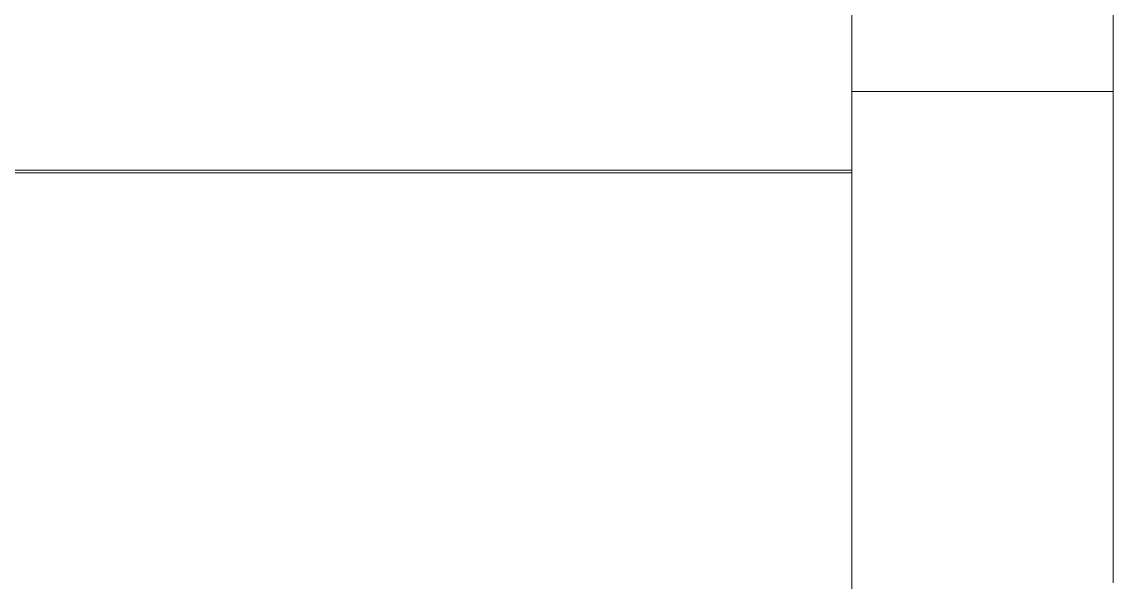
# Model space of a CAD drawing. Extents: x 65572 to 72871, y 30718 to 33858.
# Drawn here: x 65965.055 to 65967.689, y 32366.894 to 32368.247 of the extents above; entities that cross this region are included whole.
import ezdxf

# ---------------------------------------------------------------- set-up
doc = ezdxf.new("R2010")
doc.units = 0
doc.header["$LTSCALE"] = 0.5
doc.header["$MEASUREMENT"] = 0
doc.layers.add('Layout', color=154, linetype='CONTINUOUS', lineweight=5)

msp = doc.modelspace()

# ---------------------------------------------------------------- linework, layer by layer
at = {"layer": 'Layout', "linetype": 'ByBlock'}
for p, q in [((65967.058276, 32370.289665), (65967.058276, 32368.079085)), ((65967.688197, 32370.289665), (65967.688197, 32368.079085)), ((65967.058276, 32367.553194), (65967.058276, 32368.079085)), ((65967.688197, 32368.079085), (65967.058276, 32368.079085)), ((65967.058276, 32367.88921), (65943.436229, 32367.88921)), ((65967.058276, 32367.882373), (65943.436229, 32367.882373)), ((65967.058276, 32367.882373), (65967.058276, 32367.88921)), ((65967.058276, 32357.53026), (65967.058276, 32367.882373))]:
    msp.add_line(p, q, dxfattribs=at)
for points in [[(65967.688591, 32368.247526), (65967.688591, 32368.245419), (65967.688591, 32368.243312), (65967.688591, 32368.241204), (65967.688591, 32368.239097), (65967.688591, 32368.236989), (65967.688591, 32368.234882), (65967.688591, 32368.232775), (65967.688591, 32368.230667), (65967.688591, 32368.22856), (65967.688591, 32368.226452), (65967.688591, 32368.224345), (65967.688591, 32368.222238), (65967.688591, 32368.22013), (65967.688591, 32368.218023), (65967.688591, 32368.215916), (65967.688591, 32368.213808), (65967.688591, 32368.211701), (65967.688591, 32368.209593), (65967.688591, 32368.207486), (65967.688591, 32368.205379), (65967.688591, 32368.203271), (65967.688591, 32368.201164), (65967.688591, 32368.199056), (65967.688591, 32368.196949), (65967.688591, 32368.194842), (65967.688591, 32368.192734), (65967.688591, 32368.190627), (65967.688591, 32368.18852), (65967.688591, 32368.186412), (65967.688591, 32368.184305), (65967.688591, 32368.182197), (65967.688591, 32368.18009), (65967.688591, 32368.177983), (65967.688591, 32368.175875), (65967.688591, 32368.173768), (65967.688591, 32368.17166), (65967.688591, 32368.169553), (65967.688591, 32368.167446), (65967.688591, 32368.165338), (65967.688591, 32368.163231), (65967.688591, 32368.161124), (65967.688591, 32368.159016), (65967.688591, 32368.156909), (65967.688591, 32368.154801), (65967.688591, 32368.152694), (65967.688591, 32368.150587), (65967.688591, 32368.148479), (65967.688591, 32368.146372), (65967.688591, 32368.144264), (65967.688591, 32368.142157), (65967.688591, 32368.14005), (65967.688591, 32368.137942), (65967.688591, 32368.135835), (65967.688591, 32368.133728), (65967.688591, 32368.13162), (65967.688591, 32368.129513), (65967.688591, 32368.127405), (65967.688591, 32368.125298), (65967.688591, 32368.123191), (65967.688591, 32368.121083), (65967.688591, 32368.118976), (65967.688591, 32368.116868), (65967.688591, 32368.114404), (65967.688591, 32368.111881), (65967.688591, 32368.109358), (65967.688591, 32368.106834), (65967.688591, 32368.104311), (65967.688591, 32368.101787), (65967.688591, 32368.099264), (65967.688591, 32368.09674), (65967.688591, 32368.094217), (65967.688591, 32368.091694), (65967.688591, 32368.08917), (65967.688591, 32368.086647), (65967.688591, 32368.084123), (65967.688591, 32368.0816), (65967.688591, 32368.079076), (65967.688591, 32368.076553), (65967.688591, 32368.07403), (65967.688591, 32368.071506), (65967.688591, 32368.068983), (65967.688591, 32368.066459), (65967.688591, 32368.063936), (65967.688591, 32368.061412), (65967.688591, 32368.058889), (65967.688591, 32368.056366), (65967.688591, 32368.053842), (65967.688591, 32368.051319), (65967.688591, 32368.048795), (65967.688591, 32368.046272), (65967.688591, 32368.043748), (65967.688591, 32368.041225), (65967.688591, 32368.038702), (65967.688591, 32368.036178), (65967.688591, 32368.033655), (65967.688591, 32368.031131), (65967.688591, 32368.028608), (65967.688591, 32368.026084), (65967.688591, 32368.023561), (65967.688591, 32368.021038), (65967.688591, 32368.018514), (65967.688591, 32368.015991), (65967.688591, 32368.013467), (65967.688591, 32368.010944), (65967.688591, 32368.00842), (65967.688591, 32368.005897), (65967.688591, 32368.003374), (65967.688591, 32368.00085), (65967.688591, 32367.998327), (65967.688591, 32367.995803), (65967.688591, 32367.99328), (65967.688591, 32367.990756), (65967.688591, 32367.988233), (65967.688591, 32367.98571), (65967.688591, 32367.983186), (65967.688591, 32367.980663), (65967.688591, 32367.978139), (65967.688591, 32367.975616), (65967.688591, 32367.973092), (65967.688591, 32367.970569), (65967.688591, 32367.968046), (65967.688591, 32367.965522), (65967.688591, 32367.962999), (65967.688591, 32367.960475), (65967.688591, 32367.957952), (65967.688591, 32367.955428), (65967.688591, 32367.952905), (65967.688591, 32367.950381), (65967.688591, 32367.947858), (65967.688591, 32367.945335), (65967.688591, 32367.942811), (65967.688591, 32367.940288), (65967.688591, 32367.937764), (65967.688591, 32367.935241), (65967.688591, 32367.932717), (65967.688591, 32367.930194), (65967.688591, 32367.927671), (65967.688591, 32367.925147), (65967.688591, 32367.922624), (65967.688591, 32367.9201), (65967.688591, 32367.917577), (65967.688591, 32367.915053), (65967.688591, 32367.91253), (65967.688591, 32367.910007), (65967.688591, 32367.907483), (65967.688591, 32367.90496), (65967.688591, 32367.902436), (65967.688591, 32367.899913), (65967.688591, 32367.897389), (65967.688591, 32367.894866), (65967.688591, 32367.892343), (65967.688591, 32367.889819), (65967.688591, 32367.887182), (65967.688591, 32367.884259), (65967.688591, 32367.881336), (65967.688591, 32367.878413), (65967.688591, 32367.87549), (65967.688591, 32367.872567), (65967.688591, 32367.869644), (65967.688591, 32367.866721), (65967.688591, 32367.863798), (65967.688591, 32367.860875), (65967.688591, 32367.857952), (65967.688591, 32367.855029), (65967.688591, 32367.852107), (65967.688591, 32367.849184), (65967.688591, 32367.846261), (65967.688591, 32367.843338), (65967.688591, 32367.840415), (65967.688591, 32367.837492), (65967.688591, 32367.834569), (65967.688591, 32367.831646), (65967.688591, 32367.828723), (65967.688591, 32367.8258), (65967.688591, 32367.822877), (65967.688591, 32367.819954), (65967.688591, 32367.817032), (65967.688591, 32367.814109), (65967.688591, 32367.811186), (65967.688591, 32367.808263), (65967.688591, 32367.80534), (65967.688591, 32367.802417), (65967.688591, 32367.799494), (65967.688591, 32367.796571), (65967.688591, 32367.793648), (65967.688591, 32367.790725), (65967.688591, 32367.787802), (65967.688591, 32367.784879), (65967.688591, 32367.781957), (65967.688591, 32367.779034), (65967.688591, 32367.776111), (65967.688591, 32367.773188), (65967.688591, 32367.770265), (65967.688591, 32367.767342), (65967.688591, 32367.764419), (65967.688591, 32367.761496), (65967.688591, 32367.758573), (65967.688591, 32367.75565), (65967.688591, 32367.752727), (65967.688591, 32367.749804), (65967.688591, 32367.746882), (65967.688591, 32367.743959), (65967.688591, 32367.741036), (65967.688591, 32367.738113), (65967.688591, 32367.73519), (65967.688591, 32367.732267), (65967.688591, 32367.729344), (65967.688591, 32367.726421), (65967.688591, 32367.723498), (65967.688591, 32367.720575), (65967.688591, 32367.717652), (65967.688591, 32367.714729), (65967.688591, 32367.711807), (65967.688591, 32367.708884), (65967.688591, 32367.705961), (65967.688591, 32367.703038), (65967.688591, 32367.700115), (65967.688591, 32367.697192), (65967.688591, 32367.694269), (65967.688591, 32367.691346), (65967.688591, 32367.688423), (65967.688591, 32367.6855), (65967.688591, 32367.682577), (65967.688591, 32367.679654), (65967.688591, 32367.676732), (65967.688591, 32367.673809), (65967.688591, 32367.670886), (65967.688591, 32367.667963), (65967.688591, 32367.66504), (65967.688591, 32367.662117), (65967.688591, 32367.659194), (65967.688591, 32367.656271), (65967.688591, 32367.653348), (65967.688591, 32367.650425), (65967.688591, 32367.647502), (65967.688591, 32367.644579), (65967.688591, 32367.641657), (65967.688591, 32367.638734), (65967.688591, 32367.635811), (65967.688591, 32367.632888), (65967.688591, 32367.629965), (65967.688591, 32367.627042), (65967.688591, 32367.624119), (65967.688591, 32367.620924), (65967.688591, 32367.617621), (65967.688591, 32367.614318), (65967.688591, 32367.611015), (65967.688591, 32367.607712), (65967.688591, 32367.604408), (65967.688591, 32367.601105), (65967.688591, 32367.597802), (65967.688591, 32367.594499), (65967.688591, 32367.591196), (65967.688591, 32367.587892), (65967.688591, 32367.584589), (65967.688591, 32367.581286), (65967.688591, 32367.577983), (65967.688591, 32367.574679), (65967.688591, 32367.571376), (65967.688591, 32367.568073), (65967.688591, 32367.56477), (65967.688591, 32367.561467), (65967.688591, 32367.558163), (65967.688591, 32367.55486), (65967.688591, 32367.551557), (65967.688591, 32367.548254), (65967.688591, 32367.54495), (65967.688591, 32367.541647), (65967.688591, 32367.538344), (65967.688591, 32367.535041), (65967.688591, 32367.531738), (65967.688591, 32367.528434), (65967.688591, 32367.525131), (65967.688591, 32367.521828), (65967.688591, 32367.518525), (65967.688591, 32367.515221), (65967.688591, 32367.511918), (65967.688591, 32367.508615), (65967.688591, 32367.505312), (65967.688591, 32367.502009), (65967.688591, 32367.498705), (65967.688591, 32367.495402), (65967.688591, 32367.492099), (65967.688591, 32367.488796), (65967.688591, 32367.485492), (65967.688591, 32367.482189), (65967.688591, 32367.478886), (65967.688591, 32367.475583), (65967.688591, 32367.47228), (65967.688591, 32367.468976), (65967.688591, 32367.465673), (65967.688591, 32367.46237), (65967.688591, 32367.459067), (65967.688591, 32367.455763), (65967.688591, 32367.45246), (65967.688591, 32367.449157), (65967.688591, 32367.445854), (65967.688591, 32367.442551), (65967.688591, 32367.439247), (65967.688591, 32367.435944), (65967.688591, 32367.432641), (65967.688591, 32367.429338), (65967.688591, 32367.426034), (65967.688591, 32367.422731), (65967.688591, 32367.419428), (65967.688591, 32367.416125), (65967.688591, 32367.412822), (65967.688591, 32367.409518), (65967.688591, 32367.406215), (65967.688591, 32367.402912), (65967.688591, 32367.399609), (65967.688591, 32367.396305), (65967.688591, 32367.393002), (65967.688591, 32367.389699), (65967.688591, 32367.386396), (65967.688591, 32367.383093), (65967.688591, 32367.379789), (65967.688591, 32367.376486), (65967.688591, 32367.373183), (65967.688591, 32367.36988), (65967.688591, 32367.366577), (65967.688591, 32367.363273), (65967.688591, 32367.35997), (65967.688591, 32367.356667), (65967.688591, 32367.353364), (65967.688591, 32367.35006), (65967.688591, 32367.346757), (65967.688591, 32367.343454), (65967.688591, 32367.340151), (65967.688591, 32367.336848), (65967.688591, 32367.333544), (65967.688591, 32367.330241), (65967.688591, 32367.326938), (65967.688591, 32367.323583), (65967.688591, 32367.319922), (65967.688591, 32367.31626), (65967.688591, 32367.312598), (65967.688591, 32367.308936), (65967.688591, 32367.305274), (65967.688591, 32367.301612), (65967.688591, 32367.29795), (65967.688591, 32367.294289), (65967.688591, 32367.290627), (65967.688591, 32367.286965), (65967.688591, 32367.283303), (65967.688591, 32367.279641), (65967.688591, 32367.275979), (65967.688591, 32367.272318), (65967.688591, 32367.268656), (65967.688591, 32367.264994), (65967.688591, 32367.261332), (65967.688591, 32367.25767), (65967.688591, 32367.254008), (65967.688591, 32367.250346), (65967.688591, 32367.246685), (65967.688591, 32367.243023), (65967.688591, 32367.239361), (65967.688591, 32367.235699), (65967.688591, 32367.232037), (65967.688591, 32367.228375), (65967.688591, 32367.224714), (65967.688591, 32367.221052), (65967.688591, 32367.21739), (65967.688591, 32367.213728), (65967.688591, 32367.210066), (65967.688591, 32367.206404), (65967.688591, 32367.202742), (65967.688591, 32367.199081), (65967.688591, 32367.195419), (65967.688591, 32367.191757), (65967.688591, 32367.188095), (65967.688591, 32367.184433), (65967.688591, 32367.180771), (65967.688591, 32367.17711), (65967.688591, 32367.173448), (65967.688591, 32367.169786), (65967.688591, 32367.166124), (65967.688591, 32367.162462), (65967.688591, 32367.1588), (65967.688591, 32367.155138), (65967.688591, 32367.151477), (65967.688591, 32367.147815), (65967.688591, 32367.144153), (65967.688591, 32367.140491), (65967.688591, 32367.136829), (65967.688591, 32367.133167), (65967.688591, 32367.129506), (65967.688591, 32367.125844), (65967.688591, 32367.122182), (65967.688591, 32367.11852), (65967.688591, 32367.114858), (65967.688591, 32367.111196), (65967.688591, 32367.107534), (65967.688591, 32367.103873), (65967.688591, 32367.100211), (65967.688591, 32367.096549), (65967.688591, 32367.092887), (65967.688591, 32367.089225), (65967.688591, 32367.085563), (65967.688591, 32367.081902), (65967.688591, 32367.07824), (65967.688591, 32367.074578), (65967.688591, 32367.070916), (65967.688591, 32367.067254), (65967.688591, 32367.063592), (65967.688591, 32367.05993), (65967.688591, 32367.056269), (65967.688591, 32367.052607), (65967.688591, 32367.048945), (65967.688591, 32367.045283), (65967.688591, 32367.041621), (65967.688591, 32367.037959), (65967.688591, 32367.034298), (65967.688591, 32367.030636), (65967.688591, 32367.026974), (65967.688591, 32367.023312), (65967.688591, 32367.01965), (65967.688591, 32367.015988), (65967.688591, 32367.012326), (65967.688591, 32367.008665), (65967.688591, 32367.005003), (65967.688591, 32367.001341), (65967.688591, 32366.997679), (65967.688591, 32366.994017), (65967.688591, 32366.990164), (65967.688591, 32366.986168), (65967.688591, 32366.982171), (65967.688591, 32366.978175), (65967.688591, 32366.974178), (65967.688591, 32366.970182), (65967.688591, 32366.966186), (65967.688591, 32366.962189), (65967.688591, 32366.958193), (65967.688591, 32366.954196), (65967.688591, 32366.9502), (65967.688591, 32366.946203), (65967.688591, 32366.942207), (65967.688591, 32366.938211), (65967.688591, 32366.934214), (65967.688591, 32366.930218), (65967.688591, 32366.926221), (65967.688591, 32366.922225), (65967.688591, 32366.918228), (65967.688591, 32366.914232), (65967.688591, 32366.910235), (65967.688591, 32366.906239), (65967.688591, 32366.902243), (65967.688591, 32366.898246), (65967.688591, 32366.89425)], [(65967.058276, 32368.079085), (65967.058276, 32368.077407), (65967.058276, 32368.07573), (65967.058276, 32368.074053), (65967.058276, 32368.072376), (65967.058276, 32368.070699), (65967.058276, 32368.069022), (65967.058276, 32368.067345), (65967.058276, 32368.065667), (65967.058276, 32368.06399), (65967.058276, 32368.062313), (65967.058276, 32368.060636), (65967.058276, 32368.058959), (65967.058276, 32368.057282), (65967.058276, 32368.055604), (65967.058276, 32368.053927), (65967.058276, 32368.05225), (65967.058276, 32368.050573), (65967.058276, 32368.048896), (65967.058276, 32368.047219), (65967.058276, 32368.045542), (65967.058276, 32368.043864), (65967.058276, 32368.042187), (65967.058276, 32368.04051), (65967.058276, 32368.038833), (65967.058276, 32368.037156), (65967.058276, 32368.035479), (65967.058276, 32368.033801), (65967.058276, 32368.032124), (65967.058276, 32368.030447), (65967.058276, 32368.02877), (65967.058276, 32368.027093), (65967.058276, 32368.025416), (65967.058276, 32368.023739), (65967.058276, 32368.022061), (65967.058276, 32368.020384), (65967.058276, 32368.018707), (65967.058276, 32368.01703), (65967.058276, 32368.015353), (65967.058276, 32368.013676), (65967.058276, 32368.011998), (65967.058276, 32368.010321), (65967.058276, 32368.008644), (65967.058276, 32368.006967), (65967.058276, 32368.00529), (65967.058276, 32368.003613), (65967.058276, 32368.001936), (65967.058276, 32368.000258), (65967.058276, 32367.998581), (65967.058276, 32367.996904), (65967.058276, 32367.995227), (65967.058276, 32367.99355), (65967.058276, 32367.991873), (65967.058276, 32367.990195), (65967.058276, 32367.988518), (65967.058276, 32367.986841), (65967.058276, 32367.985164), (65967.058276, 32367.983487), (65967.058276, 32367.98181), (65967.058276, 32367.980133), (65967.058276, 32367.978455), (65967.058276, 32367.976778), (65967.058276, 32367.975101), (65967.058276, 32367.973424), (65967.058276, 32367.971747), (65967.058276, 32367.97007), (65967.058276, 32367.968392), (65967.058276, 32367.966715), (65967.058276, 32367.965038), (65967.058276, 32367.963361), (65967.058276, 32367.961684), (65967.058276, 32367.960007), (65967.058276, 32367.95833), (65967.058276, 32367.956652), (65967.058276, 32367.954975), (65967.058276, 32367.953298), (65967.058276, 32367.951621), (65967.058276, 32367.949944), (65967.058276, 32367.948267), (65967.058276, 32367.946589), (65967.058276, 32367.944912), (65967.058276, 32367.943235), (65967.058276, 32367.941558), (65967.058276, 32367.939881), (65967.058276, 32367.938204), (65967.058276, 32367.936496), (65967.058276, 32367.934389), (65967.058276, 32367.932282), (65967.058276, 32367.930175), (65967.058276, 32367.928068), (65967.058276, 32367.925961), (65967.058276, 32367.923854), (65967.058276, 32367.921747), (65967.058276, 32367.91964), (65967.058276, 32367.917533), (65967.058276, 32367.915426), (65967.058276, 32367.913319), (65967.058276, 32367.911213), (65967.058276, 32367.909106), (65967.058276, 32367.906999), (65967.058276, 32367.904892), (65967.058276, 32367.902785), (65967.058276, 32367.900678), (65967.058276, 32367.898571), (65967.058276, 32367.896464), (65967.058276, 32367.894357), (65967.058276, 32367.89225), (65967.058276, 32367.890143), (65967.058276, 32367.888036), (65967.058276, 32367.885929), (65967.058276, 32367.883822), (65967.058276, 32367.881715), (65967.058276, 32367.879608), (65967.058276, 32367.877501), (65967.058276, 32367.875395), (65967.058276, 32367.873288), (65967.058276, 32367.871181), (65967.058276, 32367.869074), (65967.058276, 32367.866967), (65967.058276, 32367.86486), (65967.058276, 32367.862753), (65967.058276, 32367.860646), (65967.058276, 32367.858539), (65967.058276, 32367.856432), (65967.058276, 32367.854325), (65967.058276, 32367.852218), (65967.058276, 32367.850111), (65967.058276, 32367.848004), (65967.058276, 32367.845897), (65967.058276, 32367.84379), (65967.058276, 32367.841684), (65967.058276, 32367.839577), (65967.058276, 32367.83747), (65967.058276, 32367.835363), (65967.058276, 32367.833256), (65967.058276, 32367.831149), (65967.058276, 32367.829042), (65967.058276, 32367.826935), (65967.058276, 32367.824828), (65967.058276, 32367.822721), (65967.058276, 32367.820614), (65967.058276, 32367.818507), (65967.058276, 32367.8164), (65967.058276, 32367.814293), (65967.058276, 32367.812186), (65967.058276, 32367.810079), (65967.058276, 32367.807972), (65967.058276, 32367.805866), (65967.058276, 32367.803759), (65967.058276, 32367.801652), (65967.058276, 32367.799545), (65967.058276, 32367.797438), (65967.058276, 32367.795331), (65967.058276, 32367.793224), (65967.058276, 32367.791117), (65967.058276, 32367.78901), (65967.058276, 32367.786903), (65967.058276, 32367.784796), (65967.058276, 32367.782689), (65967.058276, 32367.780582), (65967.058276, 32367.778475), (65967.058276, 32367.776368), (65967.058276, 32367.774261), (65967.058276, 32367.772154), (65967.058276, 32367.770048), (65967.058276, 32367.767941), (65967.058276, 32367.765834), (65967.058276, 32367.763727), (65967.058276, 32367.76162), (65967.058276, 32367.759513), (65967.058276, 32367.757346), (65967.058276, 32367.754824), (65967.058276, 32367.752301), (65967.058276, 32367.749778), (65967.058276, 32367.747255), (65967.058276, 32367.744732), (65967.058276, 32367.742209), (65967.058276, 32367.739686), (65967.058276, 32367.737163), (65967.058276, 32367.73464), (65967.058276, 32367.732117), (65967.058276, 32367.729595), (65967.058276, 32367.727072), (65967.058276, 32367.724549), (65967.058276, 32367.722026), (65967.058276, 32367.719503), (65967.058276, 32367.71698), (65967.058276, 32367.714457), (65967.058276, 32367.711934), (65967.058276, 32367.709411), (65967.058276, 32367.706888), (65967.058276, 32367.704366), (65967.058276, 32367.701843), (65967.058276, 32367.69932), (65967.058276, 32367.696797), (65967.058276, 32367.694274), (65967.058276, 32367.691751), (65967.058276, 32367.689228), (65967.058276, 32367.686705), (65967.058276, 32367.684182), (65967.058276, 32367.681659), (65967.058276, 32367.679137), (65967.058276, 32367.676614), (65967.058276, 32367.674091), (65967.058276, 32367.671568), (65967.058276, 32367.669045), (65967.058276, 32367.666522), (65967.058276, 32367.663999), (65967.058276, 32367.661476), (65967.058276, 32367.658953), (65967.058276, 32367.65643), (65967.058276, 32367.653908), (65967.058276, 32367.651385), (65967.058276, 32367.648862), (65967.058276, 32367.646339), (65967.058276, 32367.643816), (65967.058276, 32367.641293), (65967.058276, 32367.63877), (65967.058276, 32367.636247), (65967.058276, 32367.633724), (65967.058276, 32367.631201), (65967.058276, 32367.628679), (65967.058276, 32367.626156), (65967.058276, 32367.623633), (65967.058276, 32367.62111), (65967.058276, 32367.618587), (65967.058276, 32367.616064), (65967.058276, 32367.613541), (65967.058276, 32367.611018), (65967.058276, 32367.608495), (65967.058276, 32367.605972), (65967.058276, 32367.60345), (65967.058276, 32367.600927), (65967.058276, 32367.598404), (65967.058276, 32367.595881), (65967.058276, 32367.593358), (65967.058276, 32367.590835), (65967.058276, 32367.588312), (65967.058276, 32367.585789), (65967.058276, 32367.583266), (65967.058276, 32367.580743), (65967.058276, 32367.578221), (65967.058276, 32367.575698), (65967.058276, 32367.573175), (65967.058276, 32367.570652), (65967.058276, 32367.568129), (65967.058276, 32367.565606), (65967.058276, 32367.563083), (65967.058276, 32367.56056), (65967.058276, 32367.558037), (65967.058276, 32367.555514), (65967.058276, 32367.552992), (65967.058276, 32367.550469), (65967.058276, 32367.547946), (65967.058276, 32367.545423), (65967.058276, 32367.542814), (65967.058276, 32367.539892), (65967.058276, 32367.53697), (65967.058276, 32367.534047), (65967.058276, 32367.531125), (65967.058276, 32367.528203), (65967.058276, 32367.525281), (65967.058276, 32367.522358), (65967.058276, 32367.519436), (65967.058276, 32367.516514), (65967.058276, 32367.513591), (65967.058276, 32367.510669), (65967.058276, 32367.507747), (65967.058276, 32367.504824), (65967.058276, 32367.501902), (65967.058276, 32367.49898), (65967.058276, 32367.496057), (65967.058276, 32367.493135), (65967.058276, 32367.490213), (65967.058276, 32367.487291), (65967.058276, 32367.484368), (65967.058276, 32367.481446), (65967.058276, 32367.478524), (65967.058276, 32367.475601), (65967.058276, 32367.472679), (65967.058276, 32367.469757), (65967.058276, 32367.466834), (65967.058276, 32367.463912), (65967.058276, 32367.46099), (65967.058276, 32367.458068), (65967.058276, 32367.455145), (65967.058276, 32367.452223), (65967.058276, 32367.449301), (65967.058276, 32367.446378), (65967.058276, 32367.443456), (65967.058276, 32367.440534), (65967.058276, 32367.437611), (65967.058276, 32367.434689), (65967.058276, 32367.431767), (65967.058276, 32367.428845), (65967.058276, 32367.425922), (65967.058276, 32367.423), (65967.058276, 32367.420078), (65967.058276, 32367.417155), (65967.058276, 32367.414233), (65967.058276, 32367.411311), (65967.058276, 32367.408388), (65967.058276, 32367.405466), (65967.058276, 32367.402544), (65967.058276, 32367.399622), (65967.058276, 32367.396699), (65967.058276, 32367.393777), (65967.058276, 32367.390855), (65967.058276, 32367.387932), (65967.058276, 32367.38501), (65967.058276, 32367.382088), (65967.058276, 32367.379165), (65967.058276, 32367.376243), (65967.058276, 32367.373321), (65967.058276, 32367.370398), (65967.058276, 32367.367476), (65967.058276, 32367.364554), (65967.058276, 32367.361632), (65967.058276, 32367.358709), (65967.058276, 32367.355787), (65967.058276, 32367.352865), (65967.058276, 32367.349942), (65967.058276, 32367.34702), (65967.058276, 32367.344098), (65967.058276, 32367.341175), (65967.058276, 32367.338253), (65967.058276, 32367.335331), (65967.058276, 32367.332409), (65967.058276, 32367.329486), (65967.058276, 32367.326564), (65967.058276, 32367.323642), (65967.058276, 32367.320719), (65967.058276, 32367.317797), (65967.058276, 32367.314875), (65967.058276, 32367.311952), (65967.058276, 32367.30903), (65967.058276, 32367.306108), (65967.058276, 32367.303186), (65967.058276, 32367.300263), (65967.058276, 32367.297341), (65967.058276, 32367.29431), (65967.058276, 32367.291007), (65967.058276, 32367.287705), (65967.058276, 32367.284402), (65967.058276, 32367.2811), (65967.058276, 32367.277797), (65967.058276, 32367.274495), (65967.058276, 32367.271192), (65967.058276, 32367.26789), (65967.058276, 32367.264587), (65967.058276, 32367.261285), (65967.058276, 32367.257982), (65967.058276, 32367.25468), (65967.058276, 32367.251377), (65967.058276, 32367.248075), (65967.058276, 32367.244772), (65967.058276, 32367.24147), (65967.058276, 32367.238167), (65967.058276, 32367.234865), (65967.058276, 32367.231562), (65967.058276, 32367.228259), (65967.058276, 32367.224957), (65967.058276, 32367.221654), (65967.058276, 32367.218352), (65967.058276, 32367.215049), (65967.058276, 32367.211747), (65967.058276, 32367.208444), (65967.058276, 32367.205142), (65967.058276, 32367.201839), (65967.058276, 32367.198537), (65967.058276, 32367.195234), (65967.058276, 32367.191932), (65967.058276, 32367.188629), (65967.058276, 32367.185327), (65967.058276, 32367.182024), (65967.058276, 32367.178722), (65967.058276, 32367.175419), (65967.058276, 32367.172117), (65967.058276, 32367.168814), (65967.058276, 32367.165511), (65967.058276, 32367.162209), (65967.058276, 32367.158906), (65967.058276, 32367.155604), (65967.058276, 32367.152301), (65967.058276, 32367.148999), (65967.058276, 32367.145696), (65967.058276, 32367.142394), (65967.058276, 32367.139091), (65967.058276, 32367.135789), (65967.058276, 32367.132486), (65967.058276, 32367.129184), (65967.058276, 32367.125881), (65967.058276, 32367.122579), (65967.058276, 32367.119276), (65967.058276, 32367.115974), (65967.058276, 32367.112671), (65967.058276, 32367.109369), (65967.058276, 32367.106066), (65967.058276, 32367.102763), (65967.058276, 32367.099461), (65967.058276, 32367.096158), (65967.058276, 32367.092856), (65967.058276, 32367.089553), (65967.058276, 32367.086251), (65967.058276, 32367.082948), (65967.058276, 32367.079646), (65967.058276, 32367.076343), (65967.058276, 32367.073041), (65967.058276, 32367.069738), (65967.058276, 32367.066436), (65967.058276, 32367.063133), (65967.058276, 32367.059831), (65967.058276, 32367.056528), (65967.058276, 32367.053226), (65967.058276, 32367.049923), (65967.058276, 32367.046621), (65967.058276, 32367.043318), (65967.058276, 32367.040015), (65967.058276, 32367.036713), (65967.058276, 32367.03341), (65967.058276, 32367.030108), (65967.058276, 32367.026805), (65967.058276, 32367.023503), (65967.058276, 32367.0202), (65967.058276, 32367.016898), (65967.058276, 32367.013467), (65967.058276, 32367.009806), (65967.058276, 32367.006145), (65967.058276, 32367.002484), (65967.058276, 32366.998823), (65967.058276, 32366.995162), (65967.058276, 32366.991501), (65967.058276, 32366.98784), (65967.058276, 32366.984179), (65967.058276, 32366.980518), (65967.058276, 32366.976856), (65967.058276, 32366.973195), (65967.058276, 32366.969534), (65967.058276, 32366.965873), (65967.058276, 32366.962212), (65967.058276, 32366.958551), (65967.058276, 32366.95489), (65967.058276, 32366.951229), (65967.058276, 32366.947568), (65967.058276, 32366.943907), (65967.058276, 32366.940246), (65967.058276, 32366.936585), (65967.058276, 32366.932924), (65967.058276, 32366.929262), (65967.058276, 32366.925601), (65967.058276, 32366.92194), (65967.058276, 32366.918279), (65967.058276, 32366.914618), (65967.058276, 32366.910957), (65967.058276, 32366.907296), (65967.058276, 32366.903635), (65967.058276, 32366.899974), (65967.058276, 32366.896313), (65967.058276, 32366.892652)], [(65967.688197, 32368.079085), (65967.688197, 32368.077407), (65967.688197, 32368.07573), (65967.688197, 32368.074053), (65967.688197, 32368.072376), (65967.688197, 32368.070699), (65967.688197, 32368.069022), (65967.688197, 32368.067345), (65967.688197, 32368.065667), (65967.688197, 32368.06399), (65967.688197, 32368.062313), (65967.688197, 32368.060636), (65967.688197, 32368.058959), (65967.688197, 32368.057282), (65967.688197, 32368.055604), (65967.688197, 32368.053927), (65967.688197, 32368.05225), (65967.688197, 32368.050573), (65967.688197, 32368.048896), (65967.688197, 32368.047219), (65967.688197, 32368.045542), (65967.688197, 32368.043864), (65967.688197, 32368.042187), (65967.688197, 32368.04051), (65967.688197, 32368.038833), (65967.688197, 32368.037156), (65967.688197, 32368.035479), (65967.688197, 32368.033801), (65967.688197, 32368.032124), (65967.688197, 32368.030447), (65967.688197, 32368.02877), (65967.688197, 32368.027093), (65967.688197, 32368.025416), (65967.688197, 32368.023739), (65967.688197, 32368.022061), (65967.688197, 32368.020384), (65967.688197, 32368.018707), (65967.688197, 32368.01703), (65967.688197, 32368.015353), (65967.688197, 32368.013676), (65967.688197, 32368.011998), (65967.688197, 32368.010321), (65967.688197, 32368.008644), (65967.688197, 32368.006967), (65967.688197, 32368.00529), (65967.688197, 32368.003613), (65967.688197, 32368.001936), (65967.688197, 32368.000258), (65967.688197, 32367.998581), (65967.688197, 32367.996904), (65967.688197, 32367.995227), (65967.688197, 32367.99355), (65967.688197, 32367.991873), (65967.688197, 32367.990195), (65967.688197, 32367.988518), (65967.688197, 32367.986841), (65967.688197, 32367.985164), (65967.688197, 32367.983487), (65967.688197, 32367.98181), (65967.688197, 32367.980133), (65967.688197, 32367.978455), (65967.688197, 32367.976778), (65967.688197, 32367.975101), (65967.688197, 32367.973424), (65967.688197, 32367.971747), (65967.688197, 32367.97007), (65967.688197, 32367.968392), (65967.688197, 32367.966715), (65967.688197, 32367.965038), (65967.688197, 32367.963361), (65967.688197, 32367.961684), (65967.688197, 32367.960007), (65967.688197, 32367.95833), (65967.688197, 32367.956652), (65967.688197, 32367.954975), (65967.688197, 32367.953298), (65967.688197, 32367.951621), (65967.688197, 32367.949944), (65967.688197, 32367.948267), (65967.688197, 32367.946589), (65967.688197, 32367.944912), (65967.688197, 32367.943235), (65967.688197, 32367.941558), (65967.688197, 32367.939881), (65967.688197, 32367.938204), (65967.688197, 32367.936496), (65967.688197, 32367.934389), (65967.688197, 32367.932282), (65967.688197, 32367.930175), (65967.688197, 32367.928068), (65967.688197, 32367.925961), (65967.688197, 32367.923854), (65967.688197, 32367.921747), (65967.688197, 32367.91964), (65967.688197, 32367.917533), (65967.688197, 32367.915426), (65967.688197, 32367.913319), (65967.688197, 32367.911213), (65967.688197, 32367.909106), (65967.688197, 32367.906999), (65967.688197, 32367.904892), (65967.688197, 32367.902785), (65967.688197, 32367.900678), (65967.688197, 32367.898571), (65967.688197, 32367.896464), (65967.688197, 32367.894357), (65967.688197, 32367.89225), (65967.688197, 32367.890143), (65967.688197, 32367.888036), (65967.688197, 32367.885929), (65967.688197, 32367.883822), (65967.688197, 32367.881715), (65967.688197, 32367.879608), (65967.688197, 32367.877501), (65967.688197, 32367.875395), (65967.688197, 32367.873288), (65967.688197, 32367.871181), (65967.688197, 32367.869074), (65967.688197, 32367.866967), (65967.688197, 32367.86486), (65967.688197, 32367.862753), (65967.688197, 32367.860646), (65967.688197, 32367.858539), (65967.688197, 32367.856432), (65967.688197, 32367.854325), (65967.688197, 32367.852218), (65967.688197, 32367.850111), (65967.688197, 32367.848004), (65967.688197, 32367.845897), (65967.688197, 32367.84379), (65967.688197, 32367.841684), (65967.688197, 32367.839577), (65967.688197, 32367.83747), (65967.688197, 32367.835363), (65967.688197, 32367.833256), (65967.688197, 32367.831149), (65967.688197, 32367.829042), (65967.688197, 32367.826935), (65967.688197, 32367.824828), (65967.688197, 32367.822721), (65967.688197, 32367.820614), (65967.688197, 32367.818507), (65967.688197, 32367.8164), (65967.688197, 32367.814293), (65967.688197, 32367.812186), (65967.688197, 32367.810079), (65967.688197, 32367.807972), (65967.688197, 32367.805866), (65967.688197, 32367.803759), (65967.688197, 32367.801652), (65967.688197, 32367.799545), (65967.688197, 32367.797438), (65967.688197, 32367.795331), (65967.688197, 32367.793224), (65967.688197, 32367.791117), (65967.688197, 32367.78901), (65967.688197, 32367.786903), (65967.688197, 32367.784796), (65967.688197, 32367.782689), (65967.688197, 32367.780582), (65967.688197, 32367.778475), (65967.688197, 32367.776368), (65967.688197, 32367.774261), (65967.688197, 32367.772154), (65967.688197, 32367.770048), (65967.688197, 32367.767941), (65967.688197, 32367.765834), (65967.688197, 32367.763727), (65967.688197, 32367.76162), (65967.688197, 32367.759513), (65967.688197, 32367.757346), (65967.688197, 32367.754824), (65967.688197, 32367.752301), (65967.688197, 32367.749778), (65967.688197, 32367.747255), (65967.688197, 32367.744732), (65967.688197, 32367.742209), (65967.688197, 32367.739686), (65967.688197, 32367.737163), (65967.688197, 32367.73464), (65967.688197, 32367.732117), (65967.688197, 32367.729595), (65967.688197, 32367.727072), (65967.688197, 32367.724549), (65967.688197, 32367.722026), (65967.688197, 32367.719503), (65967.688197, 32367.71698), (65967.688197, 32367.714457), (65967.688197, 32367.711934), (65967.688197, 32367.709411), (65967.688197, 32367.706888), (65967.688197, 32367.704366), (65967.688197, 32367.701843), (65967.688197, 32367.69932), (65967.688197, 32367.696797), (65967.688197, 32367.694274), (65967.688197, 32367.691751), (65967.688197, 32367.689228), (65967.688197, 32367.686705), (65967.688197, 32367.684182), (65967.688197, 32367.681659), (65967.688197, 32367.679137), (65967.688197, 32367.676614), (65967.688197, 32367.674091), (65967.688197, 32367.671568), (65967.688197, 32367.669045), (65967.688197, 32367.666522), (65967.688197, 32367.663999), (65967.688197, 32367.661476), (65967.688197, 32367.658953), (65967.688197, 32367.65643), (65967.688197, 32367.653908), (65967.688197, 32367.651385), (65967.688197, 32367.648862), (65967.688197, 32367.646339), (65967.688197, 32367.643816), (65967.688197, 32367.641293), (65967.688197, 32367.63877), (65967.688197, 32367.636247), (65967.688197, 32367.633724), (65967.688197, 32367.631201), (65967.688197, 32367.628679), (65967.688197, 32367.626156), (65967.688197, 32367.623633), (65967.688197, 32367.62111), (65967.688197, 32367.618587), (65967.688197, 32367.616064), (65967.688197, 32367.613541), (65967.688197, 32367.611018), (65967.688197, 32367.608495), (65967.688197, 32367.605972), (65967.688197, 32367.60345), (65967.688197, 32367.600927), (65967.688197, 32367.598404), (65967.688197, 32367.595881), (65967.688197, 32367.593358), (65967.688197, 32367.590835), (65967.688197, 32367.588312), (65967.688197, 32367.585789), (65967.688197, 32367.583266), (65967.688197, 32367.580743), (65967.688197, 32367.578221), (65967.688197, 32367.575698), (65967.688197, 32367.573175), (65967.688197, 32367.570652), (65967.688197, 32367.568129), (65967.688197, 32367.565606), (65967.688197, 32367.563083), (65967.688197, 32367.56056), (65967.688197, 32367.558037), (65967.688197, 32367.555514), (65967.688197, 32367.552992), (65967.688197, 32367.550469), (65967.688197, 32367.547946), (65967.688197, 32367.545423), (65967.688197, 32367.542814), (65967.688197, 32367.539892), (65967.688197, 32367.53697), (65967.688197, 32367.534047), (65967.688197, 32367.531125), (65967.688197, 32367.528203), (65967.688197, 32367.525281), (65967.688197, 32367.522358), (65967.688197, 32367.519436), (65967.688197, 32367.516514), (65967.688197, 32367.513591), (65967.688197, 32367.510669), (65967.688197, 32367.507747), (65967.688197, 32367.504824), (65967.688197, 32367.501902), (65967.688197, 32367.49898), (65967.688197, 32367.496057), (65967.688197, 32367.493135), (65967.688197, 32367.490213), (65967.688197, 32367.487291), (65967.688197, 32367.484368), (65967.688197, 32367.481446), (65967.688197, 32367.478524), (65967.688197, 32367.475601), (65967.688197, 32367.472679), (65967.688197, 32367.469757), (65967.688197, 32367.466834), (65967.688197, 32367.463912), (65967.688197, 32367.46099), (65967.688197, 32367.458068), (65967.688197, 32367.455145), (65967.688197, 32367.452223), (65967.688197, 32367.449301), (65967.688197, 32367.446378), (65967.688197, 32367.443456), (65967.688197, 32367.440534), (65967.688197, 32367.437611), (65967.688197, 32367.434689), (65967.688197, 32367.431767), (65967.688197, 32367.428845), (65967.688197, 32367.425922), (65967.688197, 32367.423), (65967.688197, 32367.420078), (65967.688197, 32367.417155), (65967.688197, 32367.414233), (65967.688197, 32367.411311), (65967.688197, 32367.408388), (65967.688197, 32367.405466), (65967.688197, 32367.402544), (65967.688197, 32367.399622), (65967.688197, 32367.396699), (65967.688197, 32367.393777), (65967.688197, 32367.390855), (65967.688197, 32367.387932), (65967.688197, 32367.38501), (65967.688197, 32367.382088), (65967.688197, 32367.379165), (65967.688197, 32367.376243), (65967.688197, 32367.373321), (65967.688197, 32367.370398), (65967.688197, 32367.367476), (65967.688197, 32367.364554), (65967.688197, 32367.361632), (65967.688197, 32367.358709), (65967.688197, 32367.355787), (65967.688197, 32367.352865), (65967.688197, 32367.349942), (65967.688197, 32367.34702), (65967.688197, 32367.344098), (65967.688197, 32367.341175), (65967.688197, 32367.338253), (65967.688197, 32367.335331), (65967.688197, 32367.332409), (65967.688197, 32367.329486), (65967.688197, 32367.326564), (65967.688197, 32367.323642), (65967.688197, 32367.320719), (65967.688197, 32367.317797), (65967.688197, 32367.314875), (65967.688197, 32367.311952), (65967.688197, 32367.30903), (65967.688197, 32367.306108), (65967.688197, 32367.303186), (65967.688197, 32367.300263), (65967.688197, 32367.297341), (65967.688197, 32367.29431), (65967.688197, 32367.291007), (65967.688197, 32367.287705), (65967.688197, 32367.284402), (65967.688197, 32367.2811), (65967.688197, 32367.277797), (65967.688197, 32367.274495), (65967.688197, 32367.271192), (65967.688197, 32367.26789), (65967.688197, 32367.264587), (65967.688197, 32367.261285), (65967.688197, 32367.257982), (65967.688197, 32367.25468), (65967.688197, 32367.251377), (65967.688197, 32367.248075), (65967.688197, 32367.244772), (65967.688197, 32367.24147), (65967.688197, 32367.238167), (65967.688197, 32367.234865), (65967.688197, 32367.231562), (65967.688197, 32367.228259), (65967.688197, 32367.224957), (65967.688197, 32367.221654), (65967.688197, 32367.218352), (65967.688197, 32367.215049), (65967.688197, 32367.211747), (65967.688197, 32367.208444), (65967.688197, 32367.205142), (65967.688197, 32367.201839), (65967.688197, 32367.198537), (65967.688197, 32367.195234), (65967.688197, 32367.191932), (65967.688197, 32367.188629), (65967.688197, 32367.185327), (65967.688197, 32367.182024), (65967.688197, 32367.178722), (65967.688197, 32367.175419), (65967.688197, 32367.172117), (65967.688197, 32367.168814), (65967.688197, 32367.165511), (65967.688197, 32367.162209), (65967.688197, 32367.158906), (65967.688197, 32367.155604), (65967.688197, 32367.152301), (65967.688197, 32367.148999), (65967.688197, 32367.145696), (65967.688197, 32367.142394), (65967.688197, 32367.139091), (65967.688197, 32367.135789), (65967.688197, 32367.132486), (65967.688197, 32367.129184), (65967.688197, 32367.125881), (65967.688197, 32367.122579), (65967.688197, 32367.119276), (65967.688197, 32367.115974), (65967.688197, 32367.112671), (65967.688197, 32367.109369), (65967.688197, 32367.106066), (65967.688197, 32367.102763), (65967.688197, 32367.099461), (65967.688197, 32367.096158), (65967.688197, 32367.092856), (65967.688197, 32367.089553), (65967.688197, 32367.086251), (65967.688197, 32367.082948), (65967.688197, 32367.079646), (65967.688197, 32367.076343), (65967.688197, 32367.073041), (65967.688197, 32367.069738), (65967.688197, 32367.066436), (65967.688197, 32367.063133), (65967.688197, 32367.059831), (65967.688197, 32367.056528), (65967.688197, 32367.053226), (65967.688197, 32367.049923), (65967.688197, 32367.046621), (65967.688197, 32367.043318), (65967.688197, 32367.040015), (65967.688197, 32367.036713), (65967.688197, 32367.03341), (65967.688197, 32367.030108), (65967.688197, 32367.026805), (65967.688197, 32367.023503), (65967.688197, 32367.0202), (65967.688197, 32367.016898), (65967.688197, 32367.013467), (65967.688197, 32367.009806), (65967.688197, 32367.006145), (65967.688197, 32367.002484), (65967.688197, 32366.998823), (65967.688197, 32366.995162), (65967.688197, 32366.991501), (65967.688197, 32366.98784), (65967.688197, 32366.984179), (65967.688197, 32366.980518), (65967.688197, 32366.976856), (65967.688197, 32366.973195), (65967.688197, 32366.969534), (65967.688197, 32366.965873), (65967.688197, 32366.962212), (65967.688197, 32366.958551), (65967.688197, 32366.95489), (65967.688197, 32366.951229), (65967.688197, 32366.947568), (65967.688197, 32366.943907), (65967.688197, 32366.940246), (65967.688197, 32366.936585), (65967.688197, 32366.932924), (65967.688197, 32366.929262), (65967.688197, 32366.925601), (65967.688197, 32366.92194), (65967.688197, 32366.918279), (65967.688197, 32366.914618), (65967.688197, 32366.910957), (65967.688197, 32366.907296), (65967.688197, 32366.903635), (65967.688197, 32366.899974), (65967.688197, 32366.896313), (65967.688197, 32366.892652)]]:
    msp.add_lwpolyline(points, dxfattribs=at)

doc.saveas('drawing.dxf')
